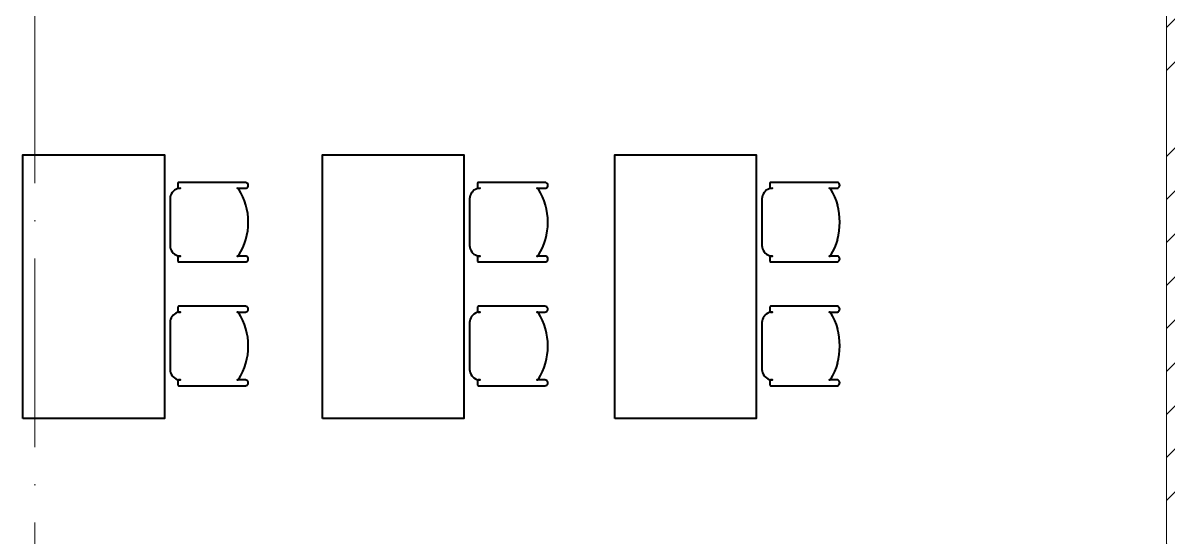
# Model space of a CAD drawing. Header units: millimetres. Extents: x -6467 to 105918, y -7090 to 92481.
# Drawn here: x 75086 to 81158, y 2033 to 4761 of the extents above; entities that cross this region are included whole.
import ezdxf

# ---------------------------------------------------------------- set-up
doc = ezdxf.new("R2010")
doc.units = ezdxf.units.MM
doc.linetypes.add('50_200_ШТРИХ_1Т_ш5_п1_п1_', pattern=[1400, 1000, -200, 0, -200])
doc.layers.add('A-WALL', color=7, linetype='Continuous', lineweight=5)
for name, color, linetype, lineweight, true_color in [('мебель 2 этаж-1', 7, 'Continuous', 40, 0xaaaaaa), ('Оси-3', 7, '50_200_ШТРИХ_1Т_ш5_п1_п1_', 9, 0xaaaaaa), ('ТХ_функционал-2', 7, 'Continuous', 40, 0xaaaaaa)]:
    doc.layers.add(name, color=color, linetype=linetype, lineweight=lineweight, true_color=true_color)

# ---------------------------------------------------------------- blocks, each defined once
blk = doc.blocks.new('мебель 2 этаж-28800768-АИ_План этажа Радиаторы_2')
at = {"layer": 'ТХ_функционал-2', "flags": 128}
for points in [[(77350, 4377.1), (77350, 5777.1), (78100, 5777.1), (78100, 4377.1)], [(78938.6, 4377.1), (78938.6, 5777.1), (79688.6, 5777.1), (79688.6, 4377.1)], [(80488.6, 4377.1), (80488.6, 5777.1), (81238.6, 5777.1), (81238.6, 4377.1)], [(78529.5, 5629.7), (78174.6, 5629.7), (78172.7, 5628.9), (78171.9, 5626.9), (78171.9, 5601.8), (78172.7, 5599.8), (78174.6, 5599), (78185.8, 5599), (78177, 5598.3), (78168.5, 5596.2), (78160.6, 5593), (78153, 5588.3), (78146.3, 5582.6), (78140.7, 5576), (78136, 5568.5), (78132.7, 5560.4), (78130.7, 5551.9), (78130, 5543.2), (78130, 5294.8), (78130.7, 5286), (78132.7, 5277.6), (78136, 5269.7), (78140.9, 5261.5), (78146.3, 5255.3), (78153.1, 5249.6), (78160.4, 5245.1), (78168.3, 5241.8), (78177.4, 5239.6), (78185.8, 5239), (78174.6, 5239), (78172.7, 5238.2), (78171.9, 5236.2), (78171.9, 5211.1), (78172.7, 5209.1), (78174.6, 5208.3), (78529.5, 5208.3), (78534.3, 5209), (78538.5, 5211.2), (78542, 5214.7), (78544.1, 5218.9), (78544.9, 5223.6), (78544.2, 5228.3), (78541.9, 5232.8), (78538.5, 5236.1), (78534.2, 5238.3), (78529.5, 5239), (78486.5, 5239), (78489.9, 5239.5), (78492.5, 5241), (78494.6, 5243.4), (78506, 5263), (78515.7, 5283), (78524.9, 5305.6), (78532, 5327.6), (78537.7, 5350.2), (78541.7, 5373), (78544, 5395), (78544.9, 5419), (78544.1, 5442.3), (78541.7, 5465.1), (78537.7, 5487.7), (78532.1, 5510.1), (78524.9, 5532.3), (78516.3, 5553.7), (78506, 5574.8), (78494.6, 5594.6), (78492.6, 5596.9), (78489.8, 5598.5), (78486.7, 5599), (78529.5, 5599), (78534.3, 5599.7), (78538.6, 5601.9), (78541.9, 5605.3), (78544.1, 5609.6), (78544.9, 5614.3), (78544.1, 5619.1), (78541.9, 5623.4), (78538.6, 5626.7), (78534.1, 5629)], [(80118.1, 5629.7), (79763.2, 5629.7), (79761.2, 5628.9), (79760.4, 5626.9), (79760.4, 5601.8), (79761.2, 5599.8), (79763.2, 5599), (79774.4, 5599), (79765.6, 5598.3), (79757.1, 5596.2), (79749.2, 5593), (79741.6, 5588.3), (79734.9, 5582.6), (79729.3, 5576), (79724.6, 5568.5), (79721.3, 5560.4), (79719.2, 5551.9), (79718.6, 5543.2), (79718.6, 5294.8), (79719.3, 5286), (79721.3, 5277.6), (79724.5, 5269.7), (79729.5, 5261.5), (79734.9, 5255.3), (79741.7, 5249.6), (79749, 5245.1), (79756.9, 5241.8), (79765.9, 5239.6), (79774.4, 5239), (79763.2, 5239), (79761.2, 5238.2), (79760.4, 5236.2), (79760.4, 5211.1), (79761.2, 5209.1), (79763.2, 5208.3), (80118.1, 5208.3), (80122.8, 5209), (80127.1, 5211.2), (80130.6, 5214.7), (80132.7, 5218.9), (80133.4, 5223.6), (80132.7, 5228.3), (80130.4, 5232.8), (80127.1, 5236.1), (80122.7, 5238.3), (80118.1, 5239), (80075.1, 5239), (80078.5, 5239.5), (80081.1, 5241), (80083.2, 5243.4), (80094.5, 5263), (80104.3, 5283), (80113.5, 5305.6), (80120.6, 5327.6), (80126.2, 5350.2), (80130.2, 5373), (80132.6, 5395), (80133.4, 5419), (80132.6, 5442.3), (80130.2, 5465.1), (80126.3, 5487.7), (80120.7, 5510.1), (80113.5, 5532.3), (80104.9, 5553.7), (80094.6, 5574.8), (80083.2, 5594.6), (80081.2, 5596.9), (80078.4, 5598.5), (80075.3, 5599), (80118.1, 5599), (80122.8, 5599.7), (80127.1, 5601.9), (80130.5, 5605.3), (80132.7, 5609.6), (80133.4, 5614.3), (80132.7, 5619.1), (80130.5, 5623.4), (80127.2, 5626.7), (80122.7, 5629)], [(78529.5, 4972.8), (78174.6, 4972.8), (78172.7, 4972), (78171.9, 4970), (78171.9, 4944.9), (78172.7, 4942.9), (78174.6, 4942.1), (78185.8, 4942.1), (78177, 4941.4), (78168.5, 4939.4), (78160.6, 4936.1), (78153, 4931.5), (78146.3, 4925.8), (78140.7, 4919.2), (78136, 4911.6), (78132.7, 4903.5), (78130.7, 4895), (78130, 4886.3), (78130, 4637.9), (78130.7, 4629.2), (78132.7, 4620.7), (78136, 4612.8), (78140.9, 4604.6), (78146.3, 4598.5), (78153.1, 4592.7), (78160.4, 4588.2), (78168.3, 4584.9), (78177.4, 4582.8), (78185.8, 4582.1), (78174.6, 4582.1), (78172.7, 4581.3), (78171.9, 4579.3), (78171.9, 4554.2), (78172.7, 4552.2), (78174.6, 4551.4), (78529.5, 4551.4), (78534.3, 4552.2), (78538.5, 4554.3), (78542, 4557.8), (78544.1, 4562), (78544.9, 4566.8), (78544.2, 4571.4), (78541.9, 4575.9), (78538.5, 4579.2), (78534.2, 4581.4), (78529.5, 4582.1), (78486.5, 4582.1), (78489.9, 4582.7), (78492.5, 4584.1), (78494.6, 4586.5), (78506, 4606.1), (78515.7, 4626.1), (78524.9, 4648.8), (78532, 4670.7), (78537.7, 4693.3), (78541.7, 4716.1), (78544, 4738.1), (78544.9, 4762.1), (78544.1, 4785.4), (78541.7, 4808.2), (78537.7, 4830.8), (78532.1, 4853.2), (78524.9, 4875.4), (78516.3, 4896.9), (78506, 4917.9), (78494.6, 4937.7), (78492.6, 4940), (78489.8, 4941.6), (78486.7, 4942.1), (78529.5, 4942.1), (78534.3, 4942.9), (78538.6, 4945.1), (78541.9, 4948.4), (78544.1, 4952.7), (78544.9, 4957.5), (78544.1, 4962.2), (78541.9, 4966.5), (78538.6, 4969.8), (78534.1, 4972.1)], [(80118.1, 4972.8), (79763.2, 4972.8), (79761.2, 4972), (79760.4, 4970), (79760.4, 4944.9), (79761.2, 4942.9), (79763.2, 4942.1), (79774.4, 4942.1), (79765.6, 4941.4), (79757.1, 4939.4), (79749.2, 4936.1), (79741.6, 4931.5), (79734.9, 4925.8), (79729.3, 4919.2), (79724.6, 4911.6), (79721.3, 4903.5), (79719.2, 4895), (79718.6, 4886.3), (79718.6, 4637.9), (79719.3, 4629.2), (79721.3, 4620.7), (79724.5, 4612.8), (79729.5, 4604.6), (79734.9, 4598.5), (79741.7, 4592.7), (79749, 4588.2), (79756.9, 4584.9), (79765.9, 4582.8), (79774.4, 4582.1), (79763.2, 4582.1), (79761.2, 4581.3), (79760.4, 4579.3), (79760.4, 4554.2), (79761.2, 4552.2), (79763.2, 4551.4), (80118.1, 4551.4), (80122.8, 4552.2), (80127.1, 4554.3), (80130.6, 4557.8), (80132.7, 4562), (80133.4, 4566.8), (80132.7, 4571.4), (80130.4, 4575.9), (80127.1, 4579.2), (80122.7, 4581.4), (80118.1, 4582.1), (80075.1, 4582.1), (80078.5, 4582.7), (80081.1, 4584.1), (80083.2, 4586.5), (80094.5, 4606.1), (80104.3, 4626.1), (80113.5, 4648.8), (80120.6, 4670.7), (80126.2, 4693.3), (80130.2, 4716.1), (80132.6, 4738.1), (80133.4, 4762.1), (80132.6, 4785.4), (80130.2, 4808.2), (80126.3, 4830.8), (80120.7, 4853.2), (80113.5, 4875.4), (80104.9, 4896.9), (80094.6, 4917.9), (80083.2, 4937.7), (80081.2, 4940), (80078.4, 4941.6), (80075.3, 4942.1), (80118.1, 4942.1), (80122.8, 4942.9), (80127.1, 4945.1), (80130.5, 4948.4), (80132.7, 4952.7), (80133.4, 4957.5), (80132.7, 4962.2), (80130.5, 4966.5), (80127.2, 4969.8), (80122.7, 4972.1)]]:
    blk.add_lwpolyline(points, close=True, dxfattribs=at)
for points in [[(81672.7, 5629), (81668.1, 5629.7), (81313.2, 5629.7), (81311.2, 5628.9), (81310.4, 5626.9), (81310.4, 5601.8), (81311.2, 5599.8), (81313.2, 5599), (81324.4, 5599), (81315.6, 5598.3), (81307.1, 5596.2), (81299.2, 5593), (81291.6, 5588.3), (81284.9, 5582.6), (81279.3, 5576), (81274.6, 5568.5), (81271.3, 5560.4), (81269.2, 5551.9), (81268.6, 5543.2), (81268.6, 5294.8), (81269.3, 5286), (81271.3, 5277.6), (81274.5, 5269.7), (81279.5, 5261.5), (81284.9, 5255.3), (81291.7, 5249.6), (81299, 5245.1), (81306.9, 5241.8), (81315.9, 5239.6), (81324.4, 5239), (81313.2, 5239), (81311.2, 5238.2), (81310.4, 5236.2), (81310.4, 5211.1), (81311.2, 5209.1), (81313.2, 5208.3), (81668.1, 5208.3), (81672.8, 5209)], [(81670.7, 5510.1), (81663.5, 5532.3), (81654.9, 5553.7), (81644.6, 5574.8), (81633.2, 5594.6), (81631.2, 5596.9), (81628.4, 5598.5), (81625.3, 5599), (81668.1, 5599), (81672.8, 5599.7)], [(81670.5, 5600.1), (81674.8, 5602.3), (81678.2, 5605.7), (81680.4, 5609.9), (81681.1, 5614.7), (81680.4, 5619.4), (81678.2, 5623.7), (81674.9, 5627.1), (81670.4, 5629.3)], [(81668.3, 5327.9), (81673.9, 5350.5), (81677.9, 5373.3), (81680.3, 5395.3), (81681.1, 5419.3), (81680.3, 5442.7), (81677.9, 5465.5), (81673.9, 5488.1), (81668.4, 5510.5)], [(81672.7, 5238.3), (81668.1, 5239), (81625.1, 5239), (81628.5, 5239.5), (81631.1, 5241), (81633.2, 5243.4), (81644.5, 5263), (81654.3, 5283), (81663.5, 5305.6), (81670.6, 5327.6)], [(81670.5, 5209.4), (81674.8, 5211.6), (81678.2, 5215), (81680.4, 5219.3), (81681.1, 5224), (81680.4, 5228.6), (81678.1, 5233.1), (81674.8, 5236.4), (81670.4, 5238.6)], [(81672.7, 4972.1), (81668.1, 4972.8), (81313.2, 4972.8), (81311.2, 4972), (81310.4, 4970), (81310.4, 4944.9), (81311.2, 4942.9), (81313.2, 4942.1), (81324.4, 4942.1), (81315.6, 4941.4), (81307.1, 4939.4), (81299.2, 4936.1), (81291.6, 4931.5), (81284.9, 4925.8), (81279.3, 4919.2), (81274.6, 4911.6), (81271.3, 4903.5), (81269.2, 4895), (81268.6, 4886.3), (81268.6, 4637.9), (81269.3, 4629.2), (81271.3, 4620.7), (81274.5, 4612.8), (81279.5, 4604.6), (81284.9, 4598.5), (81291.7, 4592.7), (81299, 4588.2), (81306.9, 4584.9), (81315.9, 4582.8), (81324.4, 4582.1), (81313.2, 4582.1), (81311.2, 4581.3), (81310.4, 4579.3), (81310.4, 4554.2), (81311.2, 4552.2), (81313.2, 4551.4), (81668.1, 4551.4), (81672.8, 4552.2)], [(81670.7, 4853.2), (81663.5, 4875.4), (81654.9, 4896.9), (81644.6, 4917.9), (81633.2, 4937.7), (81631.2, 4940), (81628.4, 4941.6), (81625.3, 4942.1), (81668.1, 4942.1), (81672.8, 4942.9)], [(81670.5, 4943.2), (81674.8, 4945.4), (81678.2, 4948.8), (81680.4, 4953.1), (81681.1, 4957.8), (81680.4, 4962.5), (81678.2, 4966.9), (81674.9, 4970.2), (81670.4, 4972.5)], [(81668.3, 4671), (81673.9, 4693.6), (81677.9, 4716.5), (81680.3, 4738.5), (81681.1, 4762.5), (81680.3, 4785.8), (81677.9, 4808.6), (81673.9, 4831.2), (81668.4, 4853.6)], [(81672.7, 4581.4), (81668.1, 4582.1), (81625.1, 4582.1), (81628.5, 4582.7), (81631.1, 4584.1), (81633.2, 4586.5), (81644.5, 4606.1), (81654.3, 4626.1), (81663.5, 4648.8), (81670.6, 4670.7)], [(81670.5, 4552.5), (81674.8, 4554.7), (81678.2, 4558.2), (81680.4, 4562.4), (81681.1, 4567.1), (81680.4, 4571.7), (81678.1, 4576.2), (81674.8, 4579.5), (81670.4, 4581.8)]]:
    blk.add_lwpolyline(points, dxfattribs=at)

msp = doc.modelspace()

# ---------------------------------------------------------------- hatches: boundary and pattern name
at = {"layer": 'A-WALL'}
h = msp.add_hatch(dxfattribs=at)
h.set_pattern_fill('FP_1', color=256, style=0, pattern_type=2)
h.set_pattern_definition([(45, (0, 0), (-228.0985, 228.0985), []), (45, (228.1, 0), (-228.0985, 228.0985), [403.225, -80.645, 6.706, -73.939])])
h.paths.add_polyline_path([(81391.3, -1419), (81400, -1419), (81400, 6081), (81150, 6081), (81150, -1419)])

# ---------------------------------------------------------------- linework, layer by layer
msp.add_line((81150, 6081), (81150, -1419), dxfattribs=at)
at = {"layer": 'Оси-3'}
msp.add_line((75150, -5889.7), (75150, 11717), dxfattribs=at)

# ---------------------------------------------------------------- block references
at = {"layer": 'мебель 2 этаж-1'}
msp.add_blockref('мебель 2 этаж-28800768-АИ_План этажа Радиаторы_2', (-2263.5, -1715.2), dxfattribs=at)

doc.saveas('drawing.dxf')
